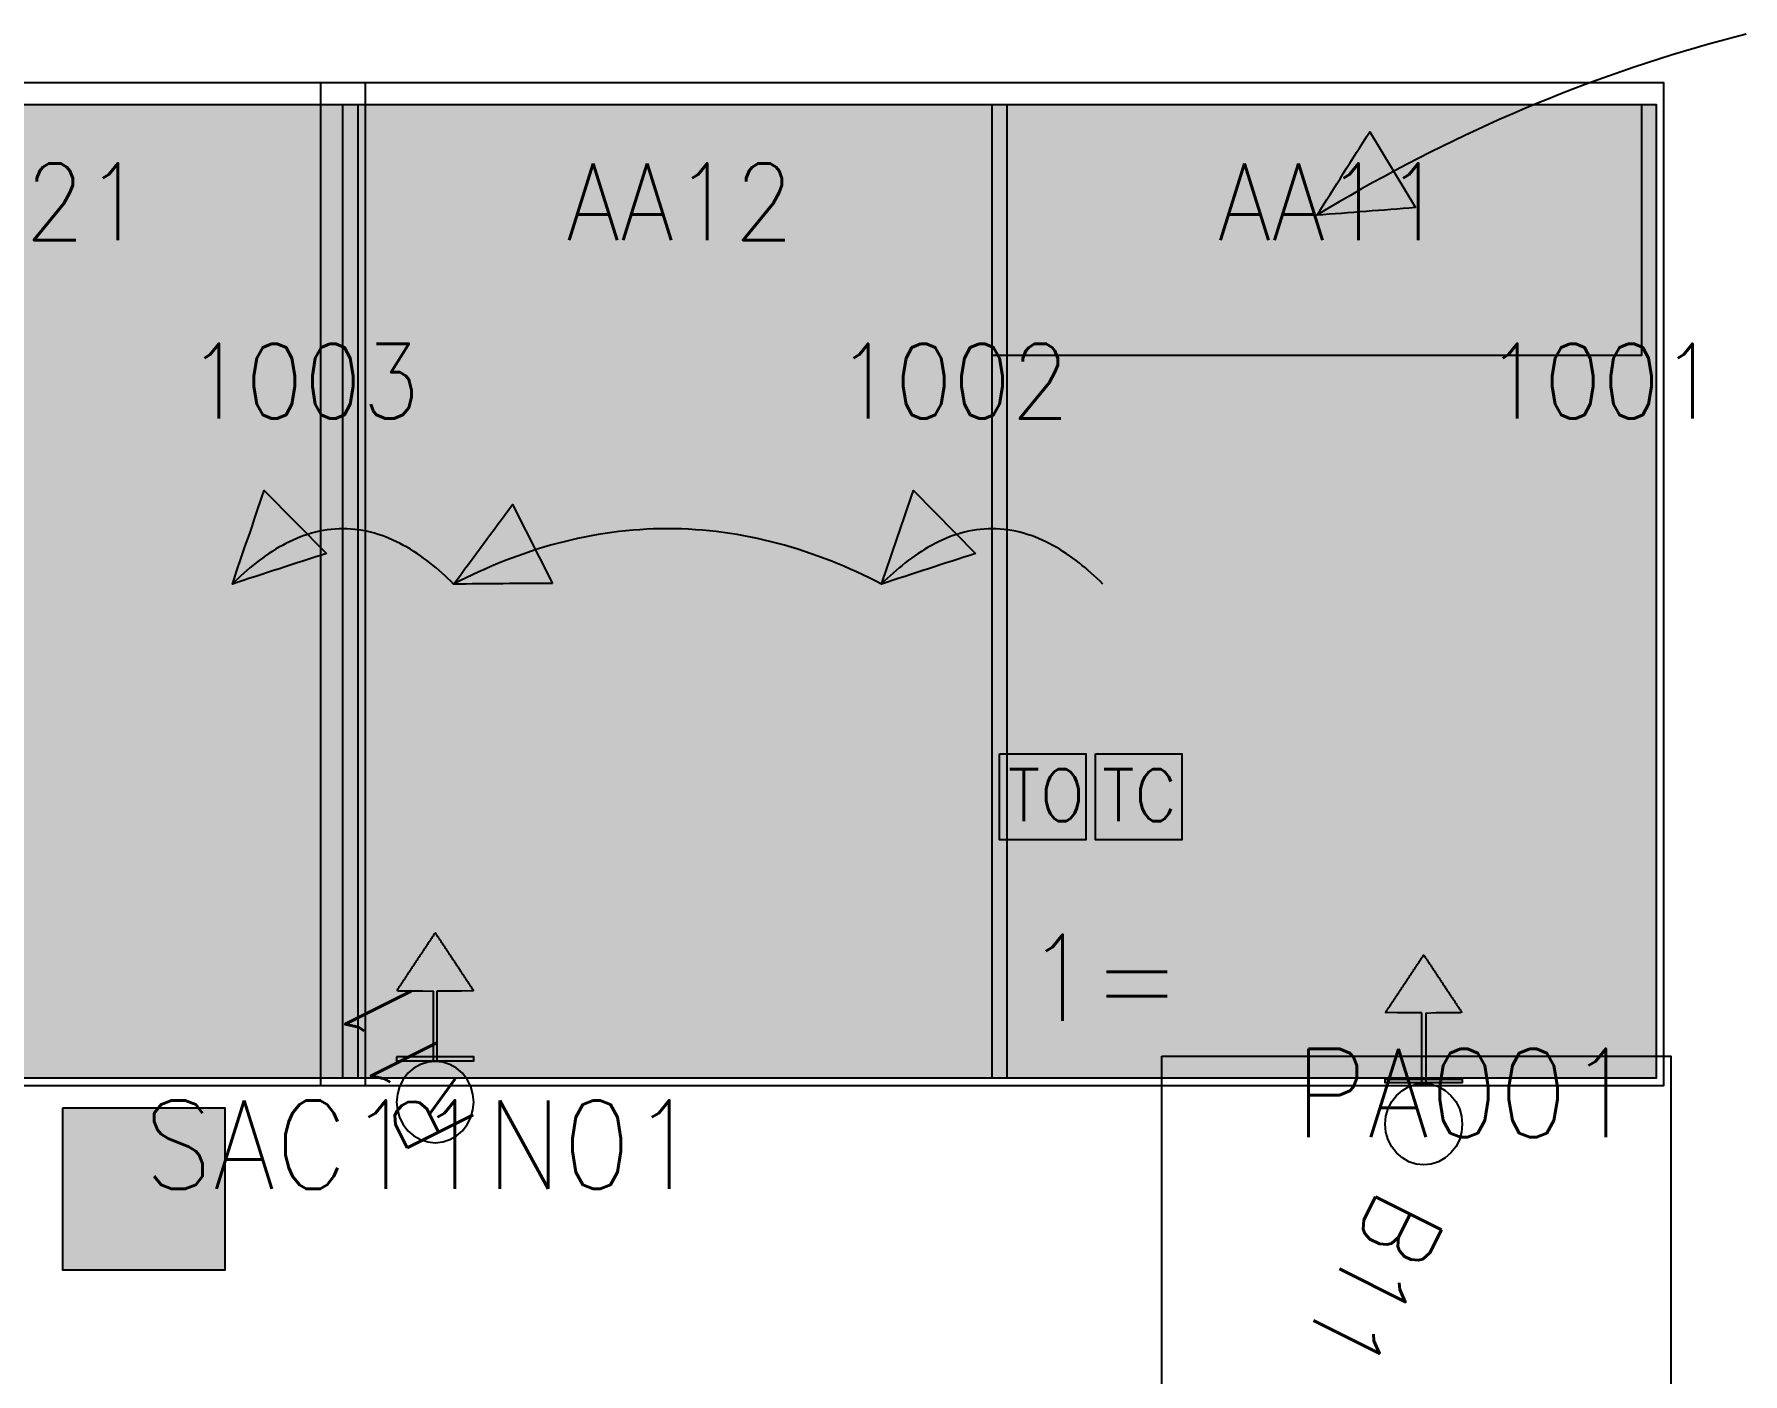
# Model space of a CAD drawing. Extents: x -63 to 1485, y -6 to 1218.
# Drawn here: x 381.1 to 612.8, y 727.9 to 909.5 of the extents above; entities that cross this region are included whole.
import ezdxf

# ---------------------------------------------------------------- set-up
doc = ezdxf.new("R2010")
doc.units = 0
doc.layers.get('0').update_dxf_attribs({"linetype": 'CONTINUOUS'})
doc.styles.get("Standard").update_dxf_attribs({"font": 'Standard'})

msp = doc.modelspace()

# ---------------------------------------------------------------- hatches: boundary and pattern name
for color, points in [(255, [(335, 900), (425, 900), (425, 768), (335, 768)]), (255, [(423, 900), (513, 900), (513, 768), (423, 768)]), (255, [(511, 900), (601, 900), (601, 768), (511, 768)]), (7, [(568.38, 886.04), (567.54, 885.97), (566.7, 885.91), (565.87, 885.84), (565.03, 885.78), (564.2, 885.71), (563.36, 885.65), (562.52, 885.58), (561.69, 885.52), (560.85, 885.45), (560.02, 885.39), (559.18, 885.32), (558.34, 885.26), (557.51, 885.19), (556.67, 885.13), (555.84, 885.06), (555, 885), (555.45, 885.71), (555.9, 886.42), (556.35, 887.12), (556.8, 887.83), (557.25, 888.54), (557.7, 889.25), (558.15, 889.95), (558.6, 890.66), (559.05, 891.37), (559.5, 892.08), (559.95, 892.79), (560.4, 893.49), (560.85, 894.2), (561.29, 894.91), (561.74, 895.62), (562.19, 896.32)]), (7, [(420.76, 839.15), (419.96, 838.89), (419.16, 838.63), (418.37, 838.37), (417.57, 838.12), (416.77, 837.86), (415.97, 837.6), (415.18, 837.34), (414.38, 837.08), (413.58, 836.82), (412.78, 836.56), (411.99, 836.3), (411.19, 836.04), (410.39, 835.78), (409.59, 835.52), (408.8, 835.26), (408, 835), (408.27, 835.79), (408.54, 836.59), (408.81, 837.38), (409.08, 838.17), (409.35, 838.97), (409.62, 839.76), (409.89, 840.56), (410.17, 841.35), (410.44, 842.14), (410.71, 842.94), (410.98, 843.73), (411.25, 844.52), (411.52, 845.32), (411.79, 846.11), (412.06, 846.9), (412.33, 847.7)]), (7, [(451.42, 835.1), (450.58, 835.09), (449.74, 835.09), (448.9, 835.08), (448.06, 835.08), (447.22, 835.07), (446.39, 835.06), (445.55, 835.06), (444.71, 835.05), (443.87, 835.04), (443.03, 835.04), (442.19, 835.03), (441.35, 835.03), (440.52, 835.02), (439.68, 835.01), (438.84, 835.01), (438, 835), (438.5, 835.67), (439, 836.35), (439.49, 837.02), (439.99, 837.7), (440.49, 838.37), (440.99, 839.05), (441.49, 839.72), (441.98, 840.4), (442.48, 841.07), (442.98, 841.75), (443.48, 842.42), (443.98, 843.1), (444.47, 843.77), (444.97, 844.44), (445.47, 845.12), (445.97, 845.79)]), (7, [(508.76, 839.15), (507.96, 838.89), (507.16, 838.63), (506.37, 838.37), (505.57, 838.12), (504.77, 837.86), (503.97, 837.6), (503.18, 837.34), (502.38, 837.08), (501.58, 836.82), (500.78, 836.56), (499.99, 836.3), (499.19, 836.04), (498.39, 835.78), (497.59, 835.52), (496.8, 835.26), (496, 835), (496.27, 835.79), (496.54, 836.59), (496.81, 837.38), (497.08, 838.17), (497.35, 838.97), (497.62, 839.76), (497.89, 840.56), (498.17, 841.35), (498.44, 842.14), (498.71, 842.94), (498.98, 843.73), (499.25, 844.52), (499.52, 845.32), (499.79, 846.11), (500.06, 846.9), (500.33, 847.7)]), (7, [(435.77, 779.86), (439.06, 779.86), (440.69, 779.91), (440.61, 780.03), (440.53, 780.15), (440.46, 780.26), (440.38, 780.38), (440.3, 780.5), (440.22, 780.61), (440.15, 780.73), (440.07, 780.85), (439.99, 780.96), (439.92, 781.08), (439.84, 781.19), (439.76, 781.31), (439.68, 781.43), (439.61, 781.54), (439.53, 781.66), (439.45, 781.78), (439.38, 781.89), (439.3, 782.01), (439.22, 782.12), (439.14, 782.24), (439.07, 782.36), (438.99, 782.47), (438.91, 782.59), (438.84, 782.71), (438.76, 782.82), (438.68, 782.94), (438.6, 783.05), (438.53, 783.17), (438.45, 783.29), (438.37, 783.4), (438.3, 783.52), (438.22, 783.64), (438.14, 783.75), (438.06, 783.87), (437.99, 783.99), (437.91, 784.1), (437.83, 784.22), (437.75, 784.33), (437.68, 784.45), (437.6, 784.57), (437.52, 784.68), (437.45, 784.8), (437.37, 784.92), (437.29, 785.03), (437.21, 785.15), (437.14, 785.26), (437.06, 785.38), (436.98, 785.5), (436.91, 785.61), (436.83, 785.73), (436.75, 785.85), (436.67, 785.96), (436.6, 786.08), (436.52, 786.2), (436.44, 786.31), (436.37, 786.43), (436.29, 786.54), (436.21, 786.66), (436.13, 786.78), (436.06, 786.89), (435.98, 787.01), (435.9, 787.13), (435.83, 787.24), (435.75, 787.36), (435.67, 787.47), (435.59, 787.59), (435.52, 787.71), (435.44, 787.64), (435.36, 787.52), (435.29, 787.41), (435.21, 787.29), (435.13, 787.18), (435.05, 787.06), (434.98, 786.94), (434.9, 786.83), (434.82, 786.71), (434.75, 786.59), (434.67, 786.48), (434.59, 786.36), (434.51, 786.24), (434.44, 786.13), (434.36, 786.01), (434.28, 785.9), (434.21, 785.78), (434.13, 785.66), (434.05, 785.55), (433.97, 785.43), (433.9, 785.31), (433.82, 785.2), (433.74, 785.08), (433.67, 784.97), (433.59, 784.85), (433.51, 784.73), (433.43, 784.62), (433.36, 784.5), (433.28, 784.38), (433.2, 784.27), (433.12, 784.15), (433.05, 784.03), (432.97, 783.92), (432.89, 783.8), (432.82, 783.69), (432.74, 783.57), (432.66, 783.45), (432.58, 783.34), (432.51, 783.22), (432.43, 783.1), (432.35, 782.99), (432.28, 782.87), (432.2, 782.76), (432.12, 782.64), (432.04, 782.52), (431.97, 782.41), (431.89, 782.29), (431.81, 782.17), (431.74, 782.06), (431.66, 781.94), (431.58, 781.83), (431.5, 781.71), (431.43, 781.59), (431.35, 781.48), (431.27, 781.36), (431.2, 781.24), (431.12, 781.13), (431.04, 781.01), (430.96, 780.89), (430.89, 780.78), (430.81, 780.66), (430.73, 780.55), (430.65, 780.43), (430.58, 780.31), (430.5, 780.2), (430.42, 780.08), (430.35, 779.96), (430.54, 779.86), (433.83, 779.86), (435.23, 779.79), (435.23, 779.67), (435.23, 779.56), (435.23, 779.44), (435.23, 779.32), (435.23, 779.21), (435.23, 779.09), (435.23, 778.98), (435.23, 778.86), (435.23, 778.74), (435.23, 778.63), (435.23, 778.51), (435.23, 778.39), (435.23, 778.28), (435.23, 778.16), (435.23, 778.05), (435.23, 777.93), (435.23, 777.81), (435.23, 777.7), (435.23, 777.58), (435.23, 777.46), (435.23, 777.35), (435.23, 777.23), (435.23, 777.11), (435.23, 777), (435.23, 776.88), (435.23, 776.77), (435.23, 776.65), (435.23, 776.53), (435.23, 776.42), (435.23, 776.3), (435.23, 776.18), (435.23, 776.07), (435.23, 775.95), (435.23, 775.83), (435.23, 775.72), (435.23, 775.6), (435.23, 775.49), (435.23, 775.37), (435.23, 775.25), (435.23, 775.14), (435.23, 775.02), (435.23, 774.9), (435.23, 774.79), (435.23, 774.67), (435.23, 774.55), (435.23, 774.44), (435.23, 774.32), (435.23, 774.21), (435.23, 774.09), (435.23, 773.97), (435.23, 773.86), (435.23, 773.74), (435.23, 773.62), (435.23, 773.51), (435.23, 773.39), (435.23, 773.28), (435.23, 773.16), (435.23, 773.04), (435.23, 772.93), (435.23, 772.81), (435.23, 772.69), (435.23, 772.58), (435.23, 772.46), (435.23, 772.34), (435.23, 772.23), (435.23, 772.11), (435.23, 772), (435.23, 771.88), (435.23, 771.76), (435.23, 771.65), (435.23, 771.53), (435.23, 771.41), (435.23, 771.3), (435.23, 771.18), (435.23, 771.06), (435.23, 770.95), (435.23, 770.83), (435.23, 770.72), (435.23, 770.6), (435.23, 770.48), (435.23, 770.37), (435.77, 770.32), (435.77, 770.43), (435.77, 770.55), (435.77, 770.67), (435.77, 770.78), (435.77, 770.9), (435.77, 771.01), (435.77, 771.13), (435.77, 771.25), (435.77, 771.36), (435.77, 771.48), (435.77, 771.6), (435.77, 771.71), (435.77, 771.83), (435.77, 771.95), (435.77, 772.06), (435.77, 772.18), (435.77, 772.29), (435.77, 772.41), (435.77, 772.53), (435.77, 772.64), (435.77, 772.76), (435.77, 772.88), (435.77, 772.99), (435.77, 773.11), (435.77, 773.23), (435.77, 773.34), (435.77, 773.46), (435.77, 773.57), (435.77, 773.69), (435.77, 773.81), (435.77, 773.92), (435.77, 774.04), (435.77, 774.16), (435.77, 774.27), (435.77, 774.39), (435.77, 774.51), (435.77, 774.62), (435.77, 774.74), (435.77, 774.85), (435.77, 774.97), (435.77, 775.09), (435.77, 775.2), (435.77, 775.32), (435.77, 775.44), (435.77, 775.55), (435.77, 775.67), (435.77, 775.79), (435.77, 775.9), (435.77, 776.02), (435.77, 776.13), (435.77, 776.25), (435.77, 776.37), (435.77, 776.48), (435.77, 776.6), (435.77, 776.72), (435.77, 776.83), (435.77, 776.95), (435.77, 777.06), (435.77, 777.18), (435.77, 777.3), (435.77, 777.41), (435.77, 777.53), (435.77, 777.65), (435.77, 777.76), (435.77, 777.88), (435.77, 778), (435.77, 778.11), (435.77, 778.23), (435.77, 778.34), (435.77, 778.46), (435.77, 778.58), (435.77, 778.69), (435.77, 778.81), (435.77, 778.93), (435.77, 779.04), (435.77, 779.16), (435.77, 779.28), (435.77, 779.39), (435.77, 779.51), (435.77, 779.62), (435.77, 779.74)]), (7, [(569.23, 776.86), (565.94, 776.86), (564.31, 776.91), (564.39, 777.03), (564.47, 777.15), (564.54, 777.26), (564.62, 777.38), (564.7, 777.5), (564.78, 777.61), (564.85, 777.73), (564.93, 777.85), (565.01, 777.96), (565.08, 778.08), (565.16, 778.19), (565.24, 778.31), (565.32, 778.43), (565.39, 778.54), (565.47, 778.66), (565.55, 778.78), (565.62, 778.89), (565.7, 779.01), (565.78, 779.12), (565.86, 779.24), (565.93, 779.36), (566.01, 779.47), (566.09, 779.59), (566.16, 779.71), (566.24, 779.82), (566.32, 779.94), (566.4, 780.05), (566.47, 780.17), (566.55, 780.29), (566.63, 780.4), (566.7, 780.52), (566.78, 780.64), (566.86, 780.75), (566.94, 780.87), (567.01, 780.99), (567.09, 781.1), (567.17, 781.22), (567.25, 781.33), (567.32, 781.45), (567.4, 781.57), (567.48, 781.68), (567.55, 781.8), (567.63, 781.92), (567.71, 782.03), (567.79, 782.15), (567.86, 782.26), (567.94, 782.38), (568.02, 782.5), (568.09, 782.61), (568.17, 782.73), (568.25, 782.85), (568.33, 782.96), (568.4, 783.08), (568.48, 783.2), (568.56, 783.31), (568.63, 783.43), (568.71, 783.54), (568.79, 783.66), (568.87, 783.78), (568.94, 783.89), (569.02, 784.01), (569.1, 784.13), (569.17, 784.24), (569.25, 784.36), (569.33, 784.47), (569.41, 784.59), (569.48, 784.71), (569.56, 784.64), (569.64, 784.52), (569.71, 784.41), (569.79, 784.29), (569.87, 784.18), (569.95, 784.06), (570.02, 783.94), (570.1, 783.83), (570.18, 783.71), (570.25, 783.59), (570.33, 783.48), (570.41, 783.36), (570.49, 783.24), (570.56, 783.13), (570.64, 783.01), (570.72, 782.9), (570.79, 782.78), (570.87, 782.66), (570.95, 782.55), (571.03, 782.43), (571.1, 782.31), (571.18, 782.2), (571.26, 782.08), (571.33, 781.97), (571.41, 781.85), (571.49, 781.73), (571.57, 781.62), (571.64, 781.5), (571.72, 781.38), (571.8, 781.27), (571.88, 781.15), (571.95, 781.03), (572.03, 780.92), (572.11, 780.8), (572.18, 780.69), (572.26, 780.57), (572.34, 780.45), (572.42, 780.34), (572.49, 780.22), (572.57, 780.1), (572.65, 779.99), (572.72, 779.87), (572.8, 779.76), (572.88, 779.64), (572.96, 779.52), (573.03, 779.41), (573.11, 779.29), (573.19, 779.17), (573.26, 779.06), (573.34, 778.94), (573.42, 778.83), (573.5, 778.71), (573.57, 778.59), (573.65, 778.48), (573.73, 778.36), (573.8, 778.24), (573.88, 778.13), (573.96, 778.01), (574.04, 777.89), (574.11, 777.78), (574.19, 777.66), (574.27, 777.55), (574.35, 777.43), (574.42, 777.31), (574.5, 777.2), (574.58, 777.08), (574.65, 776.96), (574.46, 776.86), (571.17, 776.86), (569.77, 776.79), (569.77, 776.67), (569.77, 776.56), (569.77, 776.44), (569.77, 776.32), (569.77, 776.21), (569.77, 776.09), (569.77, 775.98), (569.77, 775.86), (569.77, 775.74), (569.77, 775.63), (569.77, 775.51), (569.77, 775.39), (569.77, 775.28), (569.77, 775.16), (569.77, 775.05), (569.77, 774.93), (569.77, 774.81), (569.77, 774.7), (569.77, 774.58), (569.77, 774.46), (569.77, 774.35), (569.77, 774.23), (569.77, 774.11), (569.77, 774), (569.77, 773.88), (569.77, 773.77), (569.77, 773.65), (569.77, 773.53), (569.77, 773.42), (569.77, 773.3), (569.77, 773.18), (569.77, 773.07), (569.77, 772.95), (569.77, 772.83), (569.77, 772.72), (569.77, 772.6), (569.77, 772.49), (569.77, 772.37), (569.77, 772.25), (569.77, 772.14), (569.77, 772.02), (569.77, 771.9), (569.77, 771.79), (569.77, 771.67), (569.77, 771.55), (569.77, 771.44), (569.77, 771.32), (569.77, 771.21), (569.77, 771.09), (569.77, 770.97), (569.77, 770.86), (569.77, 770.74), (569.77, 770.62), (569.77, 770.51), (569.77, 770.39), (569.77, 770.28), (569.77, 770.16), (569.77, 770.04), (569.77, 769.93), (569.77, 769.81), (569.77, 769.69), (569.77, 769.58), (569.77, 769.46), (569.77, 769.34), (569.77, 769.23), (569.77, 769.11), (569.77, 769), (569.77, 768.88), (569.77, 768.76), (569.77, 768.65), (569.77, 768.53), (569.77, 768.41), (569.77, 768.3), (569.77, 768.18), (569.77, 768.06), (569.77, 767.95), (569.77, 767.83), (569.77, 767.72), (569.77, 767.6), (569.77, 767.48), (569.77, 767.37), (569.23, 767.32), (569.23, 767.43), (569.23, 767.55), (569.23, 767.67), (569.23, 767.78), (569.23, 767.9), (569.23, 768.01), (569.23, 768.13), (569.23, 768.25), (569.23, 768.36), (569.23, 768.48), (569.23, 768.6), (569.23, 768.71), (569.23, 768.83), (569.23, 768.95), (569.23, 769.06), (569.23, 769.18), (569.23, 769.29), (569.23, 769.41), (569.23, 769.53), (569.23, 769.64), (569.23, 769.76), (569.23, 769.88), (569.23, 769.99), (569.23, 770.11), (569.23, 770.23), (569.23, 770.34), (569.23, 770.46), (569.23, 770.57), (569.23, 770.69), (569.23, 770.81), (569.23, 770.92), (569.23, 771.04), (569.23, 771.16), (569.23, 771.27), (569.23, 771.39), (569.23, 771.51), (569.23, 771.62), (569.23, 771.74), (569.23, 771.85), (569.23, 771.97), (569.23, 772.09), (569.23, 772.2), (569.23, 772.32), (569.23, 772.44), (569.23, 772.55), (569.23, 772.67), (569.23, 772.79), (569.23, 772.9), (569.23, 773.02), (569.23, 773.13), (569.23, 773.25), (569.23, 773.37), (569.23, 773.48), (569.23, 773.6), (569.23, 773.72), (569.23, 773.83), (569.23, 773.95), (569.23, 774.06), (569.23, 774.18), (569.23, 774.3), (569.23, 774.41), (569.23, 774.53), (569.23, 774.65), (569.23, 774.76), (569.23, 774.88), (569.23, 775), (569.23, 775.11), (569.23, 775.23), (569.23, 775.34), (569.23, 775.46), (569.23, 775.58), (569.23, 775.69), (569.23, 775.81), (569.23, 775.93), (569.23, 776.04), (569.23, 776.16), (569.23, 776.28), (569.23, 776.39), (569.23, 776.51), (569.23, 776.62), (569.23, 776.74)]), (7, [(430.27, 770.9), (430.27, 770.38), (440.73, 770.38), (440.73, 770.9)]), (7, [(574.72, 767.9), (574.72, 767.38), (564.27, 767.38), (564.27, 767.9)]), (255, [(385, 764), (407, 764), (407, 742), (385, 742)])]:
    msp.add_hatch(color=color).paths.add_polyline_path(points, flags=0)
at = {"true_color": 0x6fd892}
for points in [[(511, 900), (599, 900), (599, 866), (511, 866)], [(512, 812), (523.69, 812), (523.69, 800.31), (512, 800.31)], [(525, 812), (536.69, 812), (536.69, 800.31), (525, 800.31)]]:
    msp.add_hatch(color=113, dxfattribs=at).paths.add_polyline_path(points, flags=0)

# ---------------------------------------------------------------- linework, layer by layer
at = {"color": 7}
for points in [[(613.21, 909.55), (611.51, 909.11), (609.8, 908.66), (608.11, 908.19), (606.41, 907.7), (604.72, 907.21), (603.04, 906.69), (601.36, 906.17), (599.68, 905.63), (598.01, 905.07), (596.34, 904.5), (594.68, 903.92), (593.02, 903.32), (591.37, 902.71), (589.72, 902.09), (588.08, 901.45), (586.45, 900.8), (584.81, 900.13), (583.19, 899.45), (581.57, 898.76), (579.96, 898.05), (578.35, 897.33), (576.75, 896.6), (575.15, 895.85), (573.56, 895.09), (571.98, 894.32), (570.4, 893.53), (568.83, 892.74), (567.27, 891.93), (565.71, 891.1), (564.16, 890.27), (562.62, 889.42), (561.08, 888.56), (559.55, 887.69), (558.03, 886.8), (556.51, 885.91), (555, 885)], [(438, 835), (437.62, 835.38), (437.23, 835.75), (436.84, 836.12), (436.44, 836.48), (436.03, 836.84), (435.63, 837.19), (435.21, 837.53), (434.79, 837.87), (434.37, 838.19), (433.93, 838.51), (433.5, 838.83), (433.05, 839.13), (432.6, 839.43), (432.15, 839.71), (431.68, 839.99), (431.21, 840.25), (430.74, 840.5), (430.26, 840.74), (429.77, 840.97), (429.28, 841.19), (428.78, 841.39), (428.27, 841.57), (427.76, 841.74), (427.25, 841.9), (426.73, 842.04), (426.2, 842.16), (425.68, 842.26), (425.14, 842.35), (424.61, 842.41), (424.08, 842.46), (423.54, 842.49), (423, 842.5), (422.46, 842.49), (421.92, 842.46), (421.39, 842.41), (420.86, 842.35), (420.32, 842.26), (419.8, 842.16), (419.27, 842.04), (418.75, 841.9), (418.24, 841.74), (417.73, 841.57), (417.22, 841.39), (416.72, 841.19), (416.23, 840.97), (415.74, 840.74), (415.26, 840.5), (414.79, 840.25), (414.32, 839.99), (413.85, 839.71), (413.4, 839.43), (412.95, 839.13), (412.5, 838.83), (412.07, 838.51), (411.63, 838.19), (411.21, 837.87), (410.79, 837.53), (410.37, 837.19), (409.97, 836.84), (409.56, 836.48), (409.16, 836.12), (408.77, 835.75), (408.38, 835.38), (408, 835)], [(496, 835), (495.16, 835.43), (494.31, 835.85), (493.46, 836.26), (492.6, 836.65), (491.74, 837.04), (490.87, 837.42), (490, 837.78), (489.12, 838.14), (488.24, 838.48), (487.36, 838.8), (486.46, 839.12), (485.57, 839.42), (484.67, 839.72), (483.77, 839.99), (482.86, 840.26), (481.95, 840.51), (481.03, 840.74), (480.11, 840.97), (479.19, 841.17), (478.27, 841.37), (477.34, 841.55), (476.41, 841.71), (475.47, 841.86), (474.54, 841.99), (473.6, 842.11), (472.66, 842.21), (471.72, 842.3), (470.78, 842.37), (469.83, 842.43), (468.89, 842.47), (467.95, 842.49), (467, 842.5), (466.05, 842.49), (465.11, 842.47), (464.17, 842.43), (463.22, 842.37), (462.28, 842.3), (461.34, 842.21), (460.4, 842.11), (459.46, 841.99), (458.53, 841.86), (457.59, 841.71), (456.66, 841.55), (455.73, 841.37), (454.81, 841.17), (453.89, 840.97), (452.97, 840.74), (452.05, 840.51), (451.14, 840.26), (450.23, 839.99), (449.33, 839.72), (448.43, 839.42), (447.54, 839.12), (446.64, 838.8), (445.76, 838.48), (444.88, 838.14), (444, 837.78), (443.13, 837.42), (442.26, 837.04), (441.4, 836.65), (440.54, 836.26), (439.69, 835.85), (438.84, 835.43), (438, 835)], [(526, 835), (525.62, 835.38), (525.23, 835.75), (524.84, 836.12), (524.44, 836.48), (524.03, 836.84), (523.63, 837.19), (523.21, 837.53), (522.79, 837.87), (522.37, 838.19), (521.93, 838.51), (521.5, 838.83), (521.05, 839.13), (520.6, 839.43), (520.15, 839.71), (519.68, 839.99), (519.21, 840.25), (518.74, 840.5), (518.26, 840.74), (517.77, 840.97), (517.28, 841.19), (516.78, 841.39), (516.27, 841.57), (515.76, 841.74), (515.25, 841.9), (514.73, 842.04), (514.2, 842.16), (513.68, 842.26), (513.14, 842.35), (512.61, 842.41), (512.08, 842.46), (511.54, 842.49), (511, 842.5), (510.46, 842.49), (509.92, 842.46), (509.39, 842.41), (508.86, 842.35), (508.32, 842.26), (507.8, 842.16), (507.27, 842.04), (506.75, 841.9), (506.24, 841.74), (505.73, 841.57), (505.22, 841.39), (504.72, 841.19), (504.23, 840.97), (503.74, 840.74), (503.26, 840.5), (502.79, 840.25), (502.32, 839.99), (501.85, 839.71), (501.4, 839.43), (500.95, 839.13), (500.5, 838.83), (500.07, 838.51), (499.63, 838.19), (499.21, 837.87), (498.79, 837.53), (498.37, 837.19), (497.97, 836.84), (497.56, 836.48), (497.16, 836.12), (496.77, 835.75), (496.38, 835.38), (496, 835)]]:
    msp.add_lwpolyline(points, dxfattribs=at)
for points in [[(244, 903), (426, 903), (426, 767), (244, 767)], [(420, 903), (602, 903), (602, 767), (420, 767)], [(335, 900), (425, 900), (425, 768), (335, 768)], [(423, 900), (513, 900), (513, 768), (423, 768)], [(511, 900), (601, 900), (601, 768), (511, 768)], [(568.38, 886.04), (567.54, 885.97), (566.7, 885.91), (565.87, 885.84), (565.03, 885.78), (564.2, 885.71), (563.36, 885.65), (562.52, 885.58), (561.69, 885.52), (560.85, 885.45), (560.02, 885.39), (559.18, 885.32), (558.34, 885.26), (557.51, 885.19), (556.67, 885.13), (555.84, 885.06), (555, 885), (555.45, 885.71), (555.9, 886.42), (556.35, 887.12), (556.8, 887.83), (557.25, 888.54), (557.7, 889.25), (558.15, 889.95), (558.6, 890.66), (559.05, 891.37), (559.5, 892.08), (559.95, 892.79), (560.4, 893.49), (560.85, 894.2), (561.29, 894.91), (561.74, 895.62), (562.19, 896.32)], [(420.76, 839.15), (419.96, 838.89), (419.16, 838.63), (418.37, 838.37), (417.57, 838.12), (416.77, 837.86), (415.97, 837.6), (415.18, 837.34), (414.38, 837.08), (413.58, 836.82), (412.78, 836.56), (411.99, 836.3), (411.19, 836.04), (410.39, 835.78), (409.59, 835.52), (408.8, 835.26), (408, 835), (408.27, 835.79), (408.54, 836.59), (408.81, 837.38), (409.08, 838.17), (409.35, 838.97), (409.62, 839.76), (409.89, 840.56), (410.17, 841.35), (410.44, 842.14), (410.71, 842.94), (410.98, 843.73), (411.25, 844.52), (411.52, 845.32), (411.79, 846.11), (412.06, 846.9), (412.33, 847.7)], [(451.42, 835.1), (450.58, 835.09), (449.74, 835.09), (448.9, 835.08), (448.06, 835.08), (447.22, 835.07), (446.39, 835.06), (445.55, 835.06), (444.71, 835.05), (443.87, 835.04), (443.03, 835.04), (442.19, 835.03), (441.35, 835.03), (440.52, 835.02), (439.68, 835.01), (438.84, 835.01), (438, 835), (438.5, 835.67), (439, 836.35), (439.49, 837.02), (439.99, 837.7), (440.49, 838.37), (440.99, 839.05), (441.49, 839.72), (441.98, 840.4), (442.48, 841.07), (442.98, 841.75), (443.48, 842.42), (443.98, 843.1), (444.47, 843.77), (444.97, 844.44), (445.47, 845.12), (445.97, 845.79)], [(508.76, 839.15), (507.96, 838.89), (507.16, 838.63), (506.37, 838.37), (505.57, 838.12), (504.77, 837.86), (503.97, 837.6), (503.18, 837.34), (502.38, 837.08), (501.58, 836.82), (500.78, 836.56), (499.99, 836.3), (499.19, 836.04), (498.39, 835.78), (497.59, 835.52), (496.8, 835.26), (496, 835), (496.27, 835.79), (496.54, 836.59), (496.81, 837.38), (497.08, 838.17), (497.35, 838.97), (497.62, 839.76), (497.89, 840.56), (498.17, 841.35), (498.44, 842.14), (498.71, 842.94), (498.98, 843.73), (499.25, 844.52), (499.52, 845.32), (499.79, 846.11), (500.06, 846.9), (500.33, 847.7)], [(435.77, 779.86), (439.06, 779.86), (440.69, 779.91), (440.61, 780.03), (440.53, 780.15), (440.46, 780.26), (440.38, 780.38), (440.3, 780.5), (440.22, 780.61), (440.15, 780.73), (440.07, 780.85), (439.99, 780.96), (439.92, 781.08), (439.84, 781.19), (439.76, 781.31), (439.68, 781.43), (439.61, 781.54), (439.53, 781.66), (439.45, 781.78), (439.38, 781.89), (439.3, 782.01), (439.22, 782.12), (439.14, 782.24), (439.07, 782.36), (438.99, 782.47), (438.91, 782.59), (438.84, 782.71), (438.76, 782.82), (438.68, 782.94), (438.6, 783.05), (438.53, 783.17), (438.45, 783.29), (438.37, 783.4), (438.3, 783.52), (438.22, 783.64), (438.14, 783.75), (438.06, 783.87), (437.99, 783.99), (437.91, 784.1), (437.83, 784.22), (437.75, 784.33), (437.68, 784.45), (437.6, 784.57), (437.52, 784.68), (437.45, 784.8), (437.37, 784.92), (437.29, 785.03), (437.21, 785.15), (437.14, 785.26), (437.06, 785.38), (436.98, 785.5), (436.91, 785.61), (436.83, 785.73), (436.75, 785.85), (436.67, 785.96), (436.6, 786.08), (436.52, 786.2), (436.44, 786.31), (436.37, 786.43), (436.29, 786.54), (436.21, 786.66), (436.13, 786.78), (436.06, 786.89), (435.98, 787.01), (435.9, 787.13), (435.83, 787.24), (435.75, 787.36), (435.67, 787.47), (435.59, 787.59), (435.52, 787.71), (435.44, 787.64), (435.36, 787.52), (435.29, 787.41), (435.21, 787.29), (435.13, 787.18), (435.05, 787.06), (434.98, 786.94), (434.9, 786.83), (434.82, 786.71), (434.75, 786.59), (434.67, 786.48), (434.59, 786.36), (434.51, 786.24), (434.44, 786.13), (434.36, 786.01), (434.28, 785.9), (434.21, 785.78), (434.13, 785.66), (434.05, 785.55), (433.97, 785.43), (433.9, 785.31), (433.82, 785.2), (433.74, 785.08), (433.67, 784.97), (433.59, 784.85), (433.51, 784.73), (433.43, 784.62), (433.36, 784.5), (433.28, 784.38), (433.2, 784.27), (433.12, 784.15), (433.05, 784.03), (432.97, 783.92), (432.89, 783.8), (432.82, 783.69), (432.74, 783.57), (432.66, 783.45), (432.58, 783.34), (432.51, 783.22), (432.43, 783.1), (432.35, 782.99), (432.28, 782.87), (432.2, 782.76), (432.12, 782.64), (432.04, 782.52), (431.97, 782.41), (431.89, 782.29), (431.81, 782.17), (431.74, 782.06), (431.66, 781.94), (431.58, 781.83), (431.5, 781.71), (431.43, 781.59), (431.35, 781.48), (431.27, 781.36), (431.2, 781.24), (431.12, 781.13), (431.04, 781.01), (430.96, 780.89), (430.89, 780.78), (430.81, 780.66), (430.73, 780.55), (430.65, 780.43), (430.58, 780.31), (430.5, 780.2), (430.42, 780.08), (430.35, 779.96), (430.54, 779.86), (433.83, 779.86), (435.23, 779.79), (435.23, 779.67), (435.23, 779.56), (435.23, 779.44), (435.23, 779.32), (435.23, 779.21), (435.23, 779.09), (435.23, 778.98), (435.23, 778.86), (435.23, 778.74), (435.23, 778.63), (435.23, 778.51), (435.23, 778.39), (435.23, 778.28), (435.23, 778.16), (435.23, 778.05), (435.23, 777.93), (435.23, 777.81), (435.23, 777.7), (435.23, 777.58), (435.23, 777.46), (435.23, 777.35), (435.23, 777.23), (435.23, 777.11), (435.23, 777), (435.23, 776.88), (435.23, 776.77), (435.23, 776.65), (435.23, 776.53), (435.23, 776.42), (435.23, 776.3), (435.23, 776.18), (435.23, 776.07), (435.23, 775.95), (435.23, 775.83), (435.23, 775.72), (435.23, 775.6), (435.23, 775.49), (435.23, 775.37), (435.23, 775.25), (435.23, 775.14), (435.23, 775.02), (435.23, 774.9), (435.23, 774.79), (435.23, 774.67), (435.23, 774.55), (435.23, 774.44), (435.23, 774.32), (435.23, 774.21), (435.23, 774.09), (435.23, 773.97), (435.23, 773.86), (435.23, 773.74), (435.23, 773.62), (435.23, 773.51), (435.23, 773.39), (435.23, 773.28), (435.23, 773.16), (435.23, 773.04), (435.23, 772.93), (435.23, 772.81), (435.23, 772.69), (435.23, 772.58), (435.23, 772.46), (435.23, 772.34), (435.23, 772.23), (435.23, 772.11), (435.23, 772), (435.23, 771.88), (435.23, 771.76), (435.23, 771.65), (435.23, 771.53), (435.23, 771.41), (435.23, 771.3), (435.23, 771.18), (435.23, 771.06), (435.23, 770.95), (435.23, 770.83), (435.23, 770.72), (435.23, 770.6), (435.23, 770.48), (435.23, 770.37), (435.77, 770.32), (435.77, 770.43), (435.77, 770.55), (435.77, 770.67), (435.77, 770.78), (435.77, 770.9), (435.77, 771.01), (435.77, 771.13), (435.77, 771.25), (435.77, 771.36), (435.77, 771.48), (435.77, 771.6), (435.77, 771.71), (435.77, 771.83), (435.77, 771.95), (435.77, 772.06), (435.77, 772.18), (435.77, 772.29), (435.77, 772.41), (435.77, 772.53), (435.77, 772.64), (435.77, 772.76), (435.77, 772.88), (435.77, 772.99), (435.77, 773.11), (435.77, 773.23), (435.77, 773.34), (435.77, 773.46), (435.77, 773.57), (435.77, 773.69), (435.77, 773.81), (435.77, 773.92), (435.77, 774.04), (435.77, 774.16), (435.77, 774.27), (435.77, 774.39), (435.77, 774.51), (435.77, 774.62), (435.77, 774.74), (435.77, 774.85), (435.77, 774.97), (435.77, 775.09), (435.77, 775.2), (435.77, 775.32), (435.77, 775.44), (435.77, 775.55), (435.77, 775.67), (435.77, 775.79), (435.77, 775.9), (435.77, 776.02), (435.77, 776.13), (435.77, 776.25), (435.77, 776.37), (435.77, 776.48), (435.77, 776.6), (435.77, 776.72), (435.77, 776.83), (435.77, 776.95), (435.77, 777.06), (435.77, 777.18), (435.77, 777.3), (435.77, 777.41), (435.77, 777.53), (435.77, 777.65), (435.77, 777.76), (435.77, 777.88), (435.77, 778), (435.77, 778.11), (435.77, 778.23), (435.77, 778.34), (435.77, 778.46), (435.77, 778.58), (435.77, 778.69), (435.77, 778.81), (435.77, 778.93), (435.77, 779.04), (435.77, 779.16), (435.77, 779.28), (435.77, 779.39), (435.77, 779.51), (435.77, 779.62), (435.77, 779.74)], [(569.23, 776.86), (565.94, 776.86), (564.31, 776.91), (564.39, 777.03), (564.47, 777.15), (564.54, 777.26), (564.62, 777.38), (564.7, 777.5), (564.78, 777.61), (564.85, 777.73), (564.93, 777.85), (565.01, 777.96), (565.08, 778.08), (565.16, 778.19), (565.24, 778.31), (565.32, 778.43), (565.39, 778.54), (565.47, 778.66), (565.55, 778.78), (565.62, 778.89), (565.7, 779.01), (565.78, 779.12), (565.86, 779.24), (565.93, 779.36), (566.01, 779.47), (566.09, 779.59), (566.16, 779.71), (566.24, 779.82), (566.32, 779.94), (566.4, 780.05), (566.47, 780.17), (566.55, 780.29), (566.63, 780.4), (566.7, 780.52), (566.78, 780.64), (566.86, 780.75), (566.94, 780.87), (567.01, 780.99), (567.09, 781.1), (567.17, 781.22), (567.25, 781.33), (567.32, 781.45), (567.4, 781.57), (567.48, 781.68), (567.55, 781.8), (567.63, 781.92), (567.71, 782.03), (567.79, 782.15), (567.86, 782.26), (567.94, 782.38), (568.02, 782.5), (568.09, 782.61), (568.17, 782.73), (568.25, 782.85), (568.33, 782.96), (568.4, 783.08), (568.48, 783.2), (568.56, 783.31), (568.63, 783.43), (568.71, 783.54), (568.79, 783.66), (568.87, 783.78), (568.94, 783.89), (569.02, 784.01), (569.1, 784.13), (569.17, 784.24), (569.25, 784.36), (569.33, 784.47), (569.41, 784.59), (569.48, 784.71), (569.56, 784.64), (569.64, 784.52), (569.71, 784.41), (569.79, 784.29), (569.87, 784.18), (569.95, 784.06), (570.02, 783.94), (570.1, 783.83), (570.18, 783.71), (570.25, 783.59), (570.33, 783.48), (570.41, 783.36), (570.49, 783.24), (570.56, 783.13), (570.64, 783.01), (570.72, 782.9), (570.79, 782.78), (570.87, 782.66), (570.95, 782.55), (571.03, 782.43), (571.1, 782.31), (571.18, 782.2), (571.26, 782.08), (571.33, 781.97), (571.41, 781.85), (571.49, 781.73), (571.57, 781.62), (571.64, 781.5), (571.72, 781.38), (571.8, 781.27), (571.88, 781.15), (571.95, 781.03), (572.03, 780.92), (572.11, 780.8), (572.18, 780.69), (572.26, 780.57), (572.34, 780.45), (572.42, 780.34), (572.49, 780.22), (572.57, 780.1), (572.65, 779.99), (572.72, 779.87), (572.8, 779.76), (572.88, 779.64), (572.96, 779.52), (573.03, 779.41), (573.11, 779.29), (573.19, 779.17), (573.26, 779.06), (573.34, 778.94), (573.42, 778.83), (573.5, 778.71), (573.57, 778.59), (573.65, 778.48), (573.73, 778.36), (573.8, 778.24), (573.88, 778.13), (573.96, 778.01), (574.04, 777.89), (574.11, 777.78), (574.19, 777.66), (574.27, 777.55), (574.35, 777.43), (574.42, 777.31), (574.5, 777.2), (574.58, 777.08), (574.65, 776.96), (574.46, 776.86), (571.17, 776.86), (569.77, 776.79), (569.77, 776.67), (569.77, 776.56), (569.77, 776.44), (569.77, 776.32), (569.77, 776.21), (569.77, 776.09), (569.77, 775.98), (569.77, 775.86), (569.77, 775.74), (569.77, 775.63), (569.77, 775.51), (569.77, 775.39), (569.77, 775.28), (569.77, 775.16), (569.77, 775.05), (569.77, 774.93), (569.77, 774.81), (569.77, 774.7), (569.77, 774.58), (569.77, 774.46), (569.77, 774.35), (569.77, 774.23), (569.77, 774.11), (569.77, 774), (569.77, 773.88), (569.77, 773.77), (569.77, 773.65), (569.77, 773.53), (569.77, 773.42), (569.77, 773.3), (569.77, 773.18), (569.77, 773.07), (569.77, 772.95), (569.77, 772.83), (569.77, 772.72), (569.77, 772.6), (569.77, 772.49), (569.77, 772.37), (569.77, 772.25), (569.77, 772.14), (569.77, 772.02), (569.77, 771.9), (569.77, 771.79), (569.77, 771.67), (569.77, 771.55), (569.77, 771.44), (569.77, 771.32), (569.77, 771.21), (569.77, 771.09), (569.77, 770.97), (569.77, 770.86), (569.77, 770.74), (569.77, 770.62), (569.77, 770.51), (569.77, 770.39), (569.77, 770.28), (569.77, 770.16), (569.77, 770.04), (569.77, 769.93), (569.77, 769.81), (569.77, 769.69), (569.77, 769.58), (569.77, 769.46), (569.77, 769.34), (569.77, 769.23), (569.77, 769.11), (569.77, 769), (569.77, 768.88), (569.77, 768.76), (569.77, 768.65), (569.77, 768.53), (569.77, 768.41), (569.77, 768.3), (569.77, 768.18), (569.77, 768.06), (569.77, 767.95), (569.77, 767.83), (569.77, 767.72), (569.77, 767.6), (569.77, 767.48), (569.77, 767.37), (569.23, 767.32), (569.23, 767.43), (569.23, 767.55), (569.23, 767.67), (569.23, 767.78), (569.23, 767.9), (569.23, 768.01), (569.23, 768.13), (569.23, 768.25), (569.23, 768.36), (569.23, 768.48), (569.23, 768.6), (569.23, 768.71), (569.23, 768.83), (569.23, 768.95), (569.23, 769.06), (569.23, 769.18), (569.23, 769.29), (569.23, 769.41), (569.23, 769.53), (569.23, 769.64), (569.23, 769.76), (569.23, 769.88), (569.23, 769.99), (569.23, 770.11), (569.23, 770.23), (569.23, 770.34), (569.23, 770.46), (569.23, 770.57), (569.23, 770.69), (569.23, 770.81), (569.23, 770.92), (569.23, 771.04), (569.23, 771.16), (569.23, 771.27), (569.23, 771.39), (569.23, 771.51), (569.23, 771.62), (569.23, 771.74), (569.23, 771.85), (569.23, 771.97), (569.23, 772.09), (569.23, 772.2), (569.23, 772.32), (569.23, 772.44), (569.23, 772.55), (569.23, 772.67), (569.23, 772.79), (569.23, 772.9), (569.23, 773.02), (569.23, 773.13), (569.23, 773.25), (569.23, 773.37), (569.23, 773.48), (569.23, 773.6), (569.23, 773.72), (569.23, 773.83), (569.23, 773.95), (569.23, 774.06), (569.23, 774.18), (569.23, 774.3), (569.23, 774.41), (569.23, 774.53), (569.23, 774.65), (569.23, 774.76), (569.23, 774.88), (569.23, 775), (569.23, 775.11), (569.23, 775.23), (569.23, 775.34), (569.23, 775.46), (569.23, 775.58), (569.23, 775.69), (569.23, 775.81), (569.23, 775.93), (569.23, 776.04), (569.23, 776.16), (569.23, 776.28), (569.23, 776.39), (569.23, 776.51), (569.23, 776.62), (569.23, 776.74)], [(435.5, 759.27), (436.52, 759.38), (437.5, 759.69), (438.4, 760.2), (439.19, 760.89), (439.84, 761.72), (440.33, 762.67), (440.62, 763.71), (440.73, 764.78), (440.62, 765.86), (440.33, 766.89), (439.84, 767.84), (439.19, 768.68), (438.4, 769.36), (437.5, 769.87), (436.52, 770.19), (435.5, 770.29), (434.48, 770.19), (433.5, 769.87), (432.6, 769.36), (431.81, 768.68), (431.16, 767.84), (430.67, 766.89), (430.38, 765.86), (430.27, 764.78), (430.38, 763.71), (430.67, 762.67), (431.16, 761.72), (431.81, 760.89), (432.6, 760.2), (433.5, 759.69), (434.48, 759.38)], [(430.27, 770.9), (430.27, 770.38), (440.73, 770.38), (440.73, 770.9)], [(534, 771), (603, 771), (603, 650), (534, 650)], [(574.72, 767.9), (574.72, 767.38), (564.27, 767.38), (564.27, 767.9)], [(569.5, 756.27), (568.48, 756.38), (567.5, 756.69), (566.6, 757.2), (565.81, 757.89), (565.16, 758.72), (564.67, 759.67), (564.38, 760.71), (564.27, 761.78), (564.38, 762.86), (564.67, 763.89), (565.16, 764.84), (565.81, 765.68), (566.6, 766.36), (567.5, 766.87), (568.48, 767.19), (569.5, 767.29), (570.52, 767.19), (571.5, 766.87), (572.4, 766.36), (573.19, 765.68), (573.84, 764.84), (574.33, 763.89), (574.62, 762.86), (574.72, 761.78), (574.62, 760.71), (574.33, 759.67), (573.84, 758.72), (573.19, 757.89), (572.4, 757.2), (571.5, 756.69), (570.52, 756.38)], [(385, 764), (407, 764), (407, 742), (385, 742)]]:
    msp.add_lwpolyline(points, close=True, dxfattribs=at)
at = {"color": 113, "true_color": 0x6fd892}
for points in [[(511, 900), (599, 900), (599, 866), (511, 866)], [(512, 812), (523.69, 812), (523.69, 800.31), (512, 800.31)], [(525, 812), (536.69, 812), (536.69, 800.31), (525, 800.31)]]:
    msp.add_lwpolyline(points, close=True, dxfattribs=at)

# ---------------------------------------------------------------- texts
at = {"color": 7}
for s, height, p in [('AA21', 10.4, (365.27, 881.63)), ('AA12', 10.4, (453.27, 881.63)), ('AA11', 10.4, (541.55, 881.63)), ('1003', 10.134, (401.83, 857.44)), ('1002', 10.134, (489.83, 857.44)), ('1001', 10.134, (577.83, 857.44)), ('TO', 7.013, (513.11, 802.88)), ('TC', 7.013, (525.92, 802.88)), ('1=', 11.7, (515.52, 775.77)), ('PA001', 12, (552, 760)), ('SAC11N01', 12, (396, 753))]:
    msp.add_text(s, height=height, dxfattribs=at).set_placement(p)
for s, rotation, p in [('R11', 5156.6202, (441.34, 761.66)), ('B11', -5156.6202, (563.66, 753.34))]:
    msp.add_text(s, height=10, rotation=rotation, dxfattribs=at).set_placement(p)

doc.saveas('drawing.dxf')
